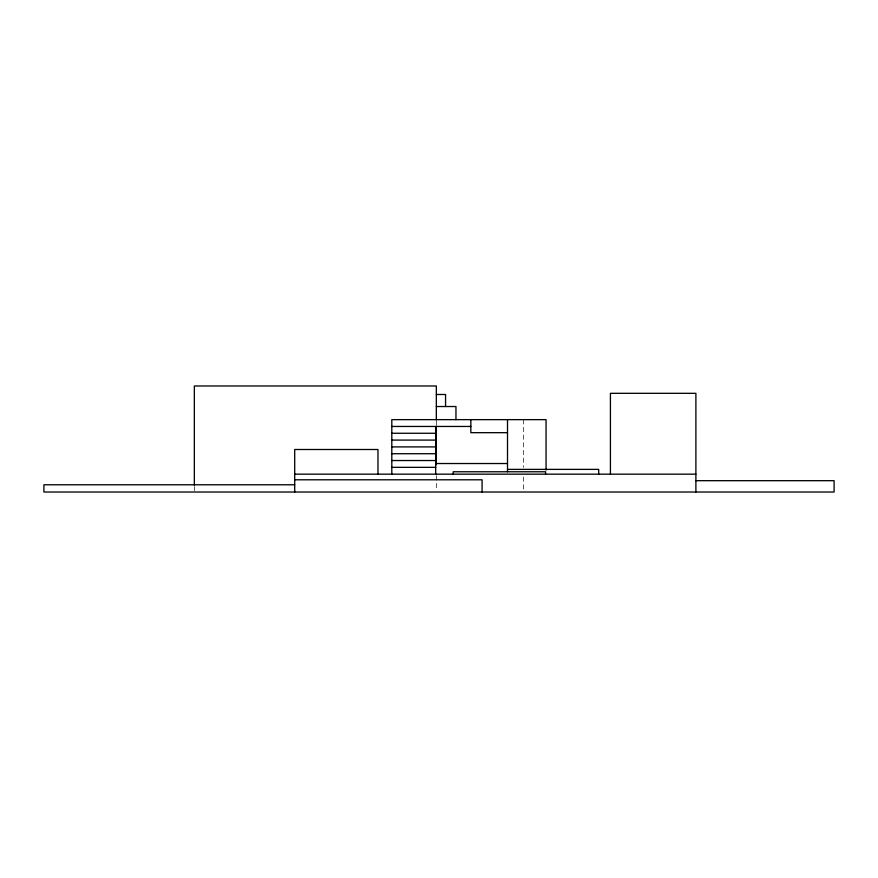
<?xml version="1.0" encoding="UTF-8"?>
<svg xmlns="http://www.w3.org/2000/svg" width="878" height="878" viewBox="0 0 878 878"><rect width="100%" height="100%" fill="white"/><g stroke="black" fill="none" stroke-linecap="round" stroke-linejoin="round"><path stroke-width="0.66" stroke-dasharray="4.39 3.29" d="M523.551 419.64L523.551 467.436M523.551 476.995L523.551 490.648M436.333 421.001L436.333 425.402M436.333 475.7L436.333 490.659M194.345 486.577L194.345 490.659"/><path stroke-width="1.32" d="M436.333 394.485L445.563 394.485L445.563 406.525M436.333 406.525L455.956 406.525L455.956 419.64M391.807 426.456L470.849 426.456M507.506 432.678L470.849 432.678L470.849 419.64M391.807 433.271L435.697 433.271M391.807 440.087L435.697 440.087M391.807 446.902L435.697 446.902M391.807 453.717L435.697 453.717M391.807 460.533L435.697 460.533M435.697 463.529L507.506 463.529M391.807 467.348L435.697 467.348M507.506 469.379L598.686 469.379L598.686 474.164M294.701 474.164L695.892 474.164M294.701 479.794L482.077 479.794L482.077 492.02M695.892 480.683L834.1 480.683L834.1 492.02L43.9 492.02L43.9 484.777L294.701 484.777M695.892 492.02L695.892 393.322L610.419 393.322L610.419 474.164M546.061 470.07L546.061 419.64L391.807 419.64L391.807 474.164M545.567 474.164L545.567 471.771L453.213 471.771L453.213 474.164M507.506 419.64L507.506 471.771M436.333 419.969L436.333 385.98L194.345 385.98L194.345 485.216M436.333 426.467L436.333 464.703M435.697 426.456L435.697 474.164M377.979 474.164L377.979 449.503L294.701 449.503L294.701 492.02"/></g></svg>
